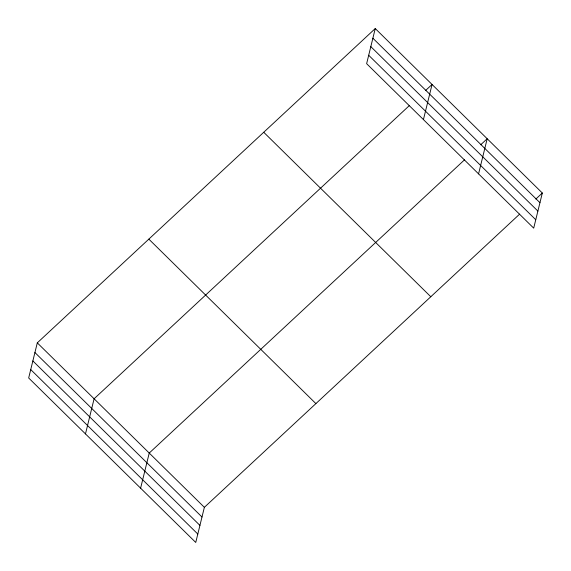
<?xml version="1.0" encoding="UTF-8"?>
<svg xmlns="http://www.w3.org/2000/svg" width="571" height="571" viewBox="0 0 571 571"><rect width="100%" height="100%" fill="white"/><g stroke="black" fill="none" stroke-linecap="round" stroke-linejoin="round"><path stroke-width="0.86" d="M375.254 28.55L366.632 63.674L533.699 228.143L542.329 193.019L375.254 28.55L37.301 342.857L28.671 377.981L195.746 542.45L204.368 507.326L519.631 214.125M85.479 433.903L94.101 398.779L409.364 105.578M140.609 488.176L149.238 453.053L464.501 159.851M423.432 119.589L432.061 84.472L425.573 90.504M478.569 173.862L487.191 138.746L480.711 144.777M535.841 199.051L542.329 193.019M372.877 38.228L539.952 202.698M370.815 46.622L537.889 211.092M368.695 55.273L535.762 219.742M263.731 132.272L430.798 296.742M148.824 239.135L315.891 403.604M37.301 342.857L204.368 507.326M34.924 352.535L201.991 517.005M32.861 360.936L199.929 525.406M30.734 369.587L197.802 534.056"/></g></svg>
